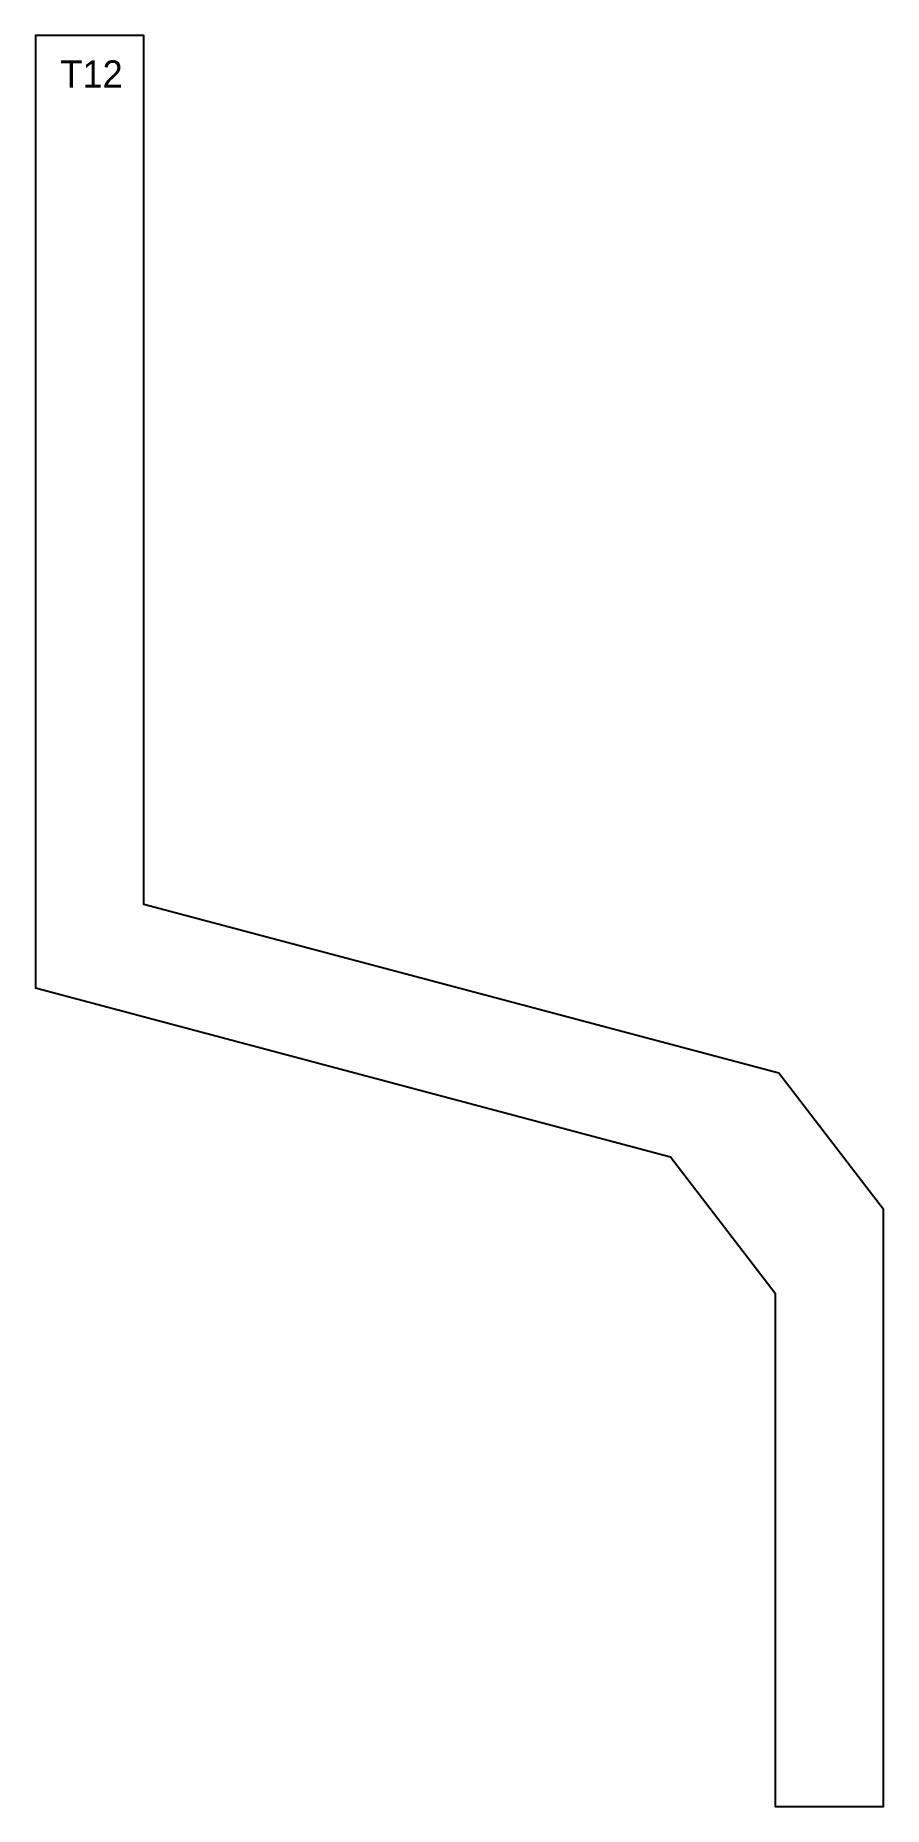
# Model space of a CAD drawing. Header units: millimetres. Extents: x 0 to 157, y 0 to 327.
import ezdxf

# ---------------------------------------------------------------- set-up
doc = ezdxf.new("R2010")
doc.units = ezdxf.units.MM
doc.styles.add('LIST GHÉP ĐIỆN', font='arial.ttf')

msp = doc.modelspace()

# ---------------------------------------------------------------- linework, layer by layer
at = {"color": 5}
msp.add_lwpolyline([(117.17, 119.83), (136.5, 94.69), (136.5, 0), (156.5, 0), (156.5, 110.07), (137.17, 135.21), (20, 166.36), (20, 326.6), (0, 326.6), (0, 150.98)], close=True, dxfattribs=at)

# ---------------------------------------------------------------- texts
at = {"color": 0, "insert": (4.59, 321.99), "char_height": 5, "attachment_point": 1, "style": 'LIST GHÉP ĐIỆN'}
msp.add_mtext_dynamic_manual_height_columns('{\\Ftxt|c0;T\\Ftxt|c186;1\\Ftxt|c0;2}', width=14.02, gutter_width=9.5, heights=[-5], dxfattribs=at)

doc.saveas('drawing.dxf')
